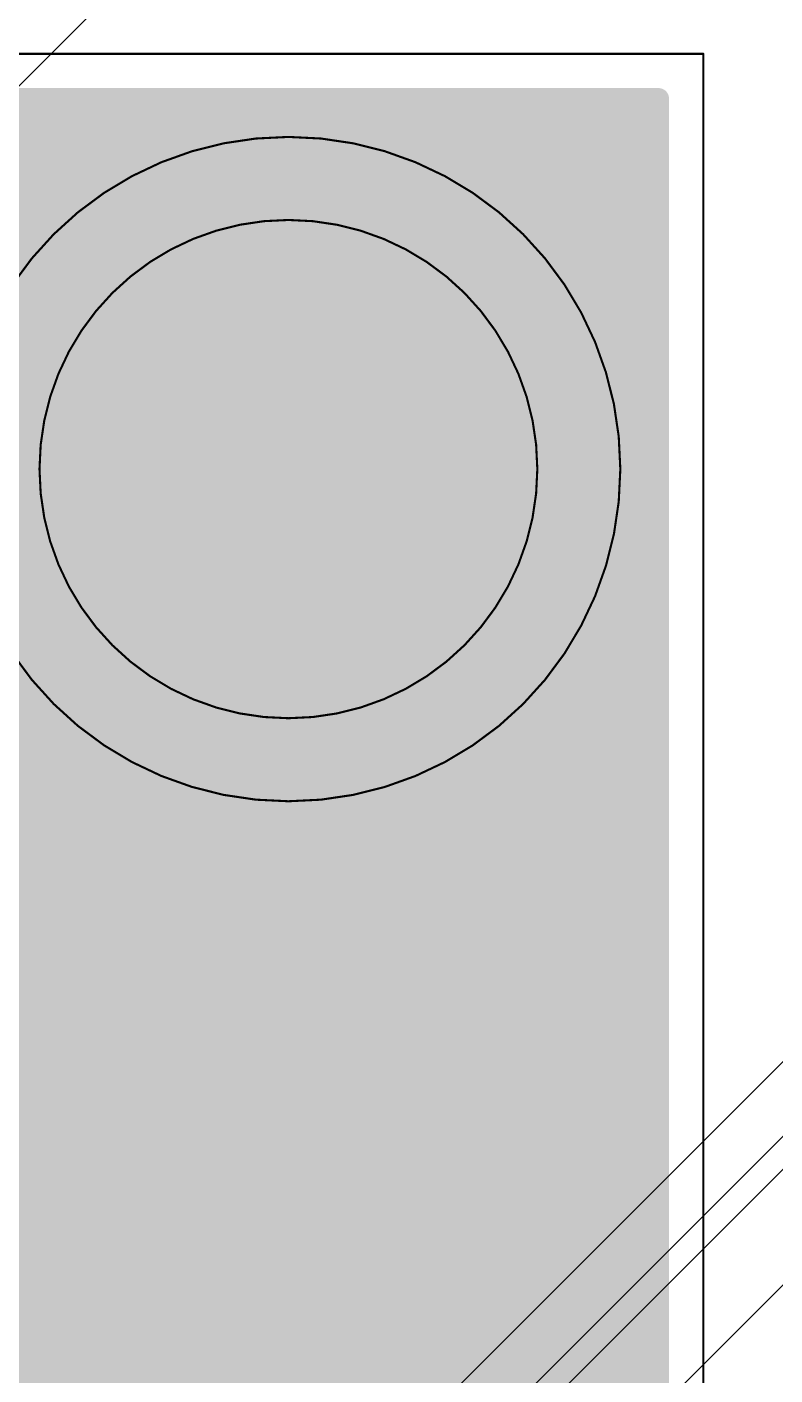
# Model space of a CAD drawing. Header units: inches. Extents: x 0 to 215, y 0 to 215.
# Drawn here: x 0.7463 to 0.9238, y 1.0651 to 1.3846 of the extents above; entities that cross this region are included whole.
import ezdxf

# ---------------------------------------------------------------- set-up
doc = ezdxf.new("R2010")
doc.units = ezdxf.units.IN
doc.header["$MEASUREMENT"] = 0
for name, color, linetype in [('BottomLayer', 5, 'Continuous'), ('BottomOverlay', 54, 'Continuous'), ('BottomSolder', 6, 'Continuous'), ('KeepOutLayer', 6, 'Continuous'), ('Mechanical1', 6, 'Continuous'), ('MultiLayer', 9, 'Continuous'), ('PadHoleLayer', 156, 'Continuous'), ('TopLayer', 1, 'Continuous'), ('TopOverlay', 2, 'Continuous'), ('TopSolder', 216, 'Continuous')]:
    doc.layers.add(name, color=color, linetype=linetype)

# ---------------------------------------------------------------- blocks, each defined once
blk = doc.blocks.new('CONN_SM06B_GHS_TB_JST_7')
at = {"layer": 'BottomOverlay'}
for points in [[(-0.28537, 0.07385, 0.02, 0.02, 1), (-0.31537, 0.07385, 0.02, 0.02, 1)], [(-0.32037, 0.07385, 0.01, 0.01, 1), (-0.31037, 0.07385, 0.01, 0.01, 1)], [(-0.29037, 0.07385, 0.01, 0.01, 1), (-0.28037, 0.07385, 0.01, 0.01, 1)]]:
    blk.add_lwpolyline(points, format="xyseb", close=True, dxfattribs=at)
at = {"layer": 'TopOverlay'}
for points in [[(-0.28537, 0.07385, 0.02, 0.02, 1), (-0.31537, 0.07385, 0.02, 0.02, 1)], [(-0.32037, 0.07385, 0.01, 0.01, 1), (-0.31037, 0.07385, 0.01, 0.01, 1)], [(-0.29037, 0.07385, 0.01, 0.01, 1), (-0.28037, 0.07385, 0.01, 0.01, 1)]]:
    blk.add_lwpolyline(points, format="xyseb", close=True, dxfattribs=at)
blk = doc.blocks.new('FBP4L_L1_0_W1_0_P0_65_BL_EP_9')
at = {"layer": 'TopSolder'}
for p in [(0.01713, 0.00539), (-0.0183, 0.00539), (-0.0183, -0.02218), (0.00729, -0.02218)]:
    blk.add_line(p, (-214.57936, -214.39436), dxfattribs=at)
blk = doc.blocks.new('____73')
at = {"layer": 'BottomSolder'}
for p, q in [((214.29936, 214.06232), (0, 0.39009)), ((0, 0.39009), (214.29936, 214.06232)), ((214.29936, 214.06232), (0, 0.39009)), ((0, 0.39009), (214.29936, 214.06232))]:
    blk.add_line(p, q, dxfattribs=at)

msp = doc.modelspace()

# ---------------------------------------------------------------- hatches: boundary and pattern name
at = {"layer": 'BottomLayer'}
h = msp.add_hatch(color=5, dxfattribs=at)
edge = h.paths.add_edge_path()
edge.add_arc((0.80834, 1.27982), 0.07874, 0, 360)
at = {"layer": 'BottomSolder'}
h = msp.add_hatch(color=6, dxfattribs=at)
edge = h.paths.add_edge_path()
edge.add_arc((0.80834, 1.27982), 0.08274, 0, 360)
at = {"layer": 'MultiLayer'}
h = msp.add_hatch(color=9, dxfattribs=at)
edge = h.paths.add_edge_path()
edge.add_arc((0.80834, 1.27982), 0.07874, 0, 360)
at = {"layer": 'PadHoleLayer'}
h = msp.add_hatch(color=156, dxfattribs=at)
edge = h.paths.add_edge_path()
edge.add_arc((0.80834, 1.27982), 0.05906, 0, 360)
at = {"layer": 'TopLayer'}
h = msp.add_hatch(color=1, dxfattribs=at)
edge = h.paths.add_edge_path()
edge.add_arc((0.80834, 1.27982), 0.07874, 0, 360)
at = {"layer": 'TopSolder'}
h = msp.add_hatch(color=216, dxfattribs=at)
edge = h.paths.add_edge_path()
edge.add_arc((0.80834, 1.27982), 0.08274, 0, 360)

# ---------------------------------------------------------------- linework, layer by layer
at = {"layer": 'BottomLayer'}
for points in [[(0.01162, 1.36763, 0.005, 0.005, 0), (0.89614, 1.36763, 0.005, 0.005, 0)], [(0.01162, 1.36534, 0.005, 0.005, 0), (0.89614, 1.36534, 0.005, 0.005, 0)], [(0.89614, 0.01087, 0.005, 0.005, 0), (0.89614, 1.36763, 0.005, 0.005, 0)], [(0.80834, 1.27982, 0.01, 0.01, 0), (0.80834, 1.3625, 0.01, 0.01, 0)], [(0.12444, 1.36132, 0.005, 0.005, 0), (0.78357, 1.36132, 0.005, 0.005, 0)], [(0.8331, 1.36132, 0.005, 0.005, 0), (0.89614, 1.36132, 0.005, 0.005, 0)], [(0.49023, 1.35731, 0.005, 0.005, 0), (0.77296, 1.35731, 0.005, 0.005, 0)], [(0.84372, 1.35731, 0.005, 0.005, 0), (0.89614, 1.35731, 0.005, 0.005, 0)], [(0.51492, 1.35329, 0.005, 0.005, 0), (0.76523, 1.35329, 0.005, 0.005, 0)], [(0.85144, 1.35329, 0.005, 0.005, 0), (0.89614, 1.35329, 0.005, 0.005, 0)], [(0.52337, 1.34928, 0.005, 0.005, 0), (0.75902, 1.34928, 0.005, 0.005, 0)], [(0.85765, 1.34928, 0.005, 0.005, 0), (0.89614, 1.34928, 0.005, 0.005, 0)], [(0.52709, 1.34526, 0.005, 0.005, 0), (0.75381, 1.34526, 0.005, 0.005, 0)], [(0.86287, 1.34526, 0.005, 0.005, 0), (0.89614, 1.34526, 0.005, 0.005, 0)], [(0.52915, 1.34124, 0.005, 0.005, 0), (0.74932, 1.34124, 0.005, 0.005, 0)], [(0.86735, 1.34124, 0.005, 0.005, 0), (0.89614, 1.34124, 0.005, 0.005, 0)], [(0.53011, 1.33723, 0.005, 0.005, 0), (0.74541, 1.33723, 0.005, 0.005, 0)], [(0.87127, 1.33723, 0.005, 0.005, 0), (0.89614, 1.33723, 0.005, 0.005, 0)], [(0.87471, 1.33321, 0.005, 0.005, 0), (0.89614, 1.33321, 0.005, 0.005, 0)], [(0.87775, 1.3292, 0.005, 0.005, 0), (0.89614, 1.3292, 0.005, 0.005, 0)], [(0.88043, 1.32518, 0.005, 0.005, 0), (0.89614, 1.32518, 0.005, 0.005, 0)], [(0.88281, 1.32117, 0.005, 0.005, 0), (0.89614, 1.32117, 0.005, 0.005, 0)], [(0.8849, 1.31715, 0.005, 0.005, 0), (0.89614, 1.31715, 0.005, 0.005, 0)], [(0.88673, 1.31313, 0.005, 0.005, 0), (0.89614, 1.31313, 0.005, 0.005, 0)], [(0.88832, 1.30912, 0.005, 0.005, 0), (0.89614, 1.30912, 0.005, 0.005, 0)], [(0.88968, 1.3051, 0.005, 0.005, 0), (0.89614, 1.3051, 0.005, 0.005, 0)], [(0.89082, 1.30109, 0.005, 0.005, 0), (0.89614, 1.30109, 0.005, 0.005, 0)], [(0.89175, 1.29707, 0.005, 0.005, 0), (0.89614, 1.29707, 0.005, 0.005, 0)], [(0.89248, 1.29306, 0.005, 0.005, 0), (0.89614, 1.29306, 0.005, 0.005, 0)], [(0.89301, 1.28904, 0.005, 0.005, 0), (0.89614, 1.28904, 0.005, 0.005, 0)], [(0.72566, 1.27982, 0.01, 0.01, 0), (0.80834, 1.27982, 0.01, 0.01, 0)], [(0.80834, 1.27982, 0.01, 0.01, 0), (0.89101, 1.27982, 0.01, 0.01, 0)], [(0.80834, 1.19715, 0.01, 0.01, 0), (0.80834, 1.27982, 0.01, 0.01, 0)], [(0.89282, 1.26896, 0.005, 0.005, 0), (0.89614, 1.26896, 0.005, 0.005, 0)], [(0.8922, 1.26495, 0.005, 0.005, 0), (0.89614, 1.26495, 0.005, 0.005, 0)], [(0.89139, 1.26093, 0.005, 0.005, 0), (0.89614, 1.26093, 0.005, 0.005, 0)], [(0.89037, 1.25691, 0.005, 0.005, 0), (0.89614, 1.25691, 0.005, 0.005, 0)], [(0.88915, 1.2529, 0.005, 0.005, 0), (0.89614, 1.2529, 0.005, 0.005, 0)], [(0.88769, 1.24888, 0.005, 0.005, 0), (0.89614, 1.24888, 0.005, 0.005, 0)], [(0.88601, 1.24487, 0.005, 0.005, 0), (0.89614, 1.24487, 0.005, 0.005, 0)], [(0.88407, 1.24085, 0.005, 0.005, 0), (0.89614, 1.24085, 0.005, 0.005, 0)], [(0.88187, 1.23684, 0.005, 0.005, 0), (0.89614, 1.23684, 0.005, 0.005, 0)], [(0.87937, 1.23282, 0.005, 0.005, 0), (0.89614, 1.23282, 0.005, 0.005, 0)], [(0.87654, 1.2288, 0.005, 0.005, 0), (0.89614, 1.2288, 0.005, 0.005, 0)], [(0.87335, 1.22479, 0.005, 0.005, 0), (0.89614, 1.22479, 0.005, 0.005, 0)], [(0.16106, 1.22077, 0.005, 0.005, 0), (0.74695, 1.22077, 0.005, 0.005, 0)], [(0.86972, 1.22077, 0.005, 0.005, 0), (0.89614, 1.22077, 0.005, 0.005, 0)], [(0.15693, 1.21676, 0.005, 0.005, 0), (0.75109, 1.21676, 0.005, 0.005, 0)], [(0.86559, 1.21676, 0.005, 0.005, 0), (0.89614, 1.21676, 0.005, 0.005, 0)], [(0.15216, 1.21274, 0.005, 0.005, 0), (0.75585, 1.21274, 0.005, 0.005, 0)], [(0.86082, 1.21274, 0.005, 0.005, 0), (0.89614, 1.21274, 0.005, 0.005, 0)], [(0.14658, 1.20873, 0.005, 0.005, 0), (0.76143, 1.20873, 0.005, 0.005, 0)], [(0.85524, 1.20873, 0.005, 0.005, 0), (0.89614, 1.20873, 0.005, 0.005, 0)], [(0.13984, 1.20471, 0.005, 0.005, 0), (0.76818, 1.20471, 0.005, 0.005, 0)], [(0.8485, 1.20471, 0.005, 0.005, 0), (0.89614, 1.20471, 0.005, 0.005, 0)], [(0.1312, 1.20069, 0.005, 0.005, 0), (0.77682, 1.20069, 0.005, 0.005, 0)], [(0.83986, 1.20069, 0.005, 0.005, 0), (0.89614, 1.20069, 0.005, 0.005, 0)], [(0.11816, 1.19668, 0.005, 0.005, 0), (0.78985, 1.19668, 0.005, 0.005, 0)], [(0.82683, 1.19668, 0.005, 0.005, 0), (0.89614, 1.19668, 0.005, 0.005, 0)], [(0.01162, 1.19266, 0.005, 0.005, 0), (0.89614, 1.19266, 0.005, 0.005, 0)], [(0.01162, 1.18865, 0.005, 0.005, 0), (0.89614, 1.18865, 0.005, 0.005, 0)], [(0.01162, 1.18463, 0.005, 0.005, 0), (0.89614, 1.18463, 0.005, 0.005, 0)], [(0.01162, 1.18062, 0.005, 0.005, 0), (0.89614, 1.18062, 0.005, 0.005, 0)], [(0.01162, 1.1766, 0.005, 0.005, 0), (0.89614, 1.1766, 0.005, 0.005, 0)], [(0.01162, 1.17258, 0.005, 0.005, 0), (0.89614, 1.17258, 0.005, 0.005, 0)], [(0.01162, 1.16857, 0.005, 0.005, 0), (0.89614, 1.16857, 0.005, 0.005, 0)], [(0.01162, 1.16455, 0.005, 0.005, 0), (0.89614, 1.16455, 0.005, 0.005, 0)], [(0.01162, 1.16054, 0.005, 0.005, 0), (0.89614, 1.16054, 0.005, 0.005, 0)], [(0.5647, 1.15652, 0.005, 0.005, 0), (0.89614, 1.15652, 0.005, 0.005, 0)], [(0.56775, 1.15251, 0.005, 0.005, 0), (0.89614, 1.15251, 0.005, 0.005, 0)], [(0.56909, 1.14849, 0.005, 0.005, 0), (0.89614, 1.14849, 0.005, 0.005, 0)], [(0.56923, 1.14447, 0.005, 0.005, 0), (0.89614, 1.14447, 0.005, 0.005, 0)], [(0.56819, 1.14046, 0.005, 0.005, 0), (0.89614, 1.14046, 0.005, 0.005, 0)], [(0.56565, 1.13644, 0.005, 0.005, 0), (0.89614, 1.13644, 0.005, 0.005, 0)], [(0.55954, 1.13243, 0.005, 0.005, 0), (0.89614, 1.13243, 0.005, 0.005, 0)], [(0.56695, 1.12841, 0.005, 0.005, 0), (0.89614, 1.12841, 0.005, 0.005, 0)], [(0.57818, 1.1244, 0.005, 0.005, 0), (0.89614, 1.1244, 0.005, 0.005, 0)], [(0.5894, 1.12038, 0.005, 0.005, 0), (0.89614, 1.12038, 0.005, 0.005, 0)], [(0.59935, 1.11636, 0.005, 0.005, 0), (0.89614, 1.11636, 0.005, 0.005, 0)], [(0.60784, 1.11235, 0.005, 0.005, 0), (0.89614, 1.11235, 0.005, 0.005, 0)], [(0.61633, 1.10833, 0.005, 0.005, 0), (0.89614, 1.10833, 0.005, 0.005, 0)], [(0.62482, 1.10432, 0.005, 0.005, 0), (0.89614, 1.10432, 0.005, 0.005, 0)], [(0.63248, 1.1003, 0.005, 0.005, 0), (0.89614, 1.1003, 0.005, 0.005, 0)], [(0.63918, 1.09629, 0.005, 0.005, 0), (0.89614, 1.09629, 0.005, 0.005, 0)], [(0.64588, 1.09227, 0.005, 0.005, 0), (0.89614, 1.09227, 0.005, 0.005, 0)], [(0.65258, 1.08825, 0.005, 0.005, 0), (0.89614, 1.08825, 0.005, 0.005, 0)], [(0.65928, 1.08424, 0.005, 0.005, 0), (0.89614, 1.08424, 0.005, 0.005, 0)], [(0.66512, 1.08022, 0.005, 0.005, 0), (0.89614, 1.08022, 0.005, 0.005, 0)], [(0.67054, 1.07621, 0.005, 0.005, 0), (0.89614, 1.07621, 0.005, 0.005, 0)], [(0.67595, 1.07219, 0.005, 0.005, 0), (0.89614, 1.07219, 0.005, 0.005, 0)], [(0.68137, 1.06818, 0.005, 0.005, 0), (0.89614, 1.06818, 0.005, 0.005, 0)], [(0.68678, 1.06416, 0.005, 0.005, 0), (0.89614, 1.06416, 0.005, 0.005, 0)]]:
    msp.add_lwpolyline(points, format="xyseb", dxfattribs=at)
for points in [[(0.89489, 1.36763, 0.0025, 0.0025, 1), (0.89739, 1.36763, 0.0025, 0.0025, 1)], [(0.89489, 1.36763, 0.0025, 0.0025, 1), (0.89739, 1.36763, 0.0025, 0.0025, 1)], [(0.89489, 1.36534, 0.0025, 0.0025, 1), (0.89739, 1.36534, 0.0025, 0.0025, 1)], [(0.89351, 1.27982, 0.005, 0.005, 1), (0.72316, 1.27982, 0.005, 0.005, 1)], [(0.80584, 1.3625, 0.005, 0.005, 1), (0.81084, 1.3625, 0.005, 0.005, 1)], [(0.78232, 1.36132, 0.0025, 0.0025, 1), (0.78482, 1.36132, 0.0025, 0.0025, 1)], [(0.83185, 1.36132, 0.0025, 0.0025, 1), (0.83435, 1.36132, 0.0025, 0.0025, 1)], [(0.89489, 1.36132, 0.0025, 0.0025, 1), (0.89739, 1.36132, 0.0025, 0.0025, 1)], [(0.77171, 1.35731, 0.0025, 0.0025, 1), (0.77421, 1.35731, 0.0025, 0.0025, 1)], [(0.84247, 1.35731, 0.0025, 0.0025, 1), (0.84497, 1.35731, 0.0025, 0.0025, 1)], [(0.89489, 1.35731, 0.0025, 0.0025, 1), (0.89739, 1.35731, 0.0025, 0.0025, 1)], [(0.76398, 1.35329, 0.0025, 0.0025, 1), (0.76648, 1.35329, 0.0025, 0.0025, 1)], [(0.85019, 1.35329, 0.0025, 0.0025, 1), (0.85269, 1.35329, 0.0025, 0.0025, 1)], [(0.89489, 1.35329, 0.0025, 0.0025, 1), (0.89739, 1.35329, 0.0025, 0.0025, 1)], [(0.75777, 1.34928, 0.0025, 0.0025, 1), (0.76027, 1.34928, 0.0025, 0.0025, 1)], [(0.8564, 1.34928, 0.0025, 0.0025, 1), (0.8589, 1.34928, 0.0025, 0.0025, 1)], [(0.89489, 1.34928, 0.0025, 0.0025, 1), (0.89739, 1.34928, 0.0025, 0.0025, 1)], [(0.75256, 1.34526, 0.0025, 0.0025, 1), (0.75506, 1.34526, 0.0025, 0.0025, 1)], [(0.86162, 1.34526, 0.0025, 0.0025, 1), (0.86412, 1.34526, 0.0025, 0.0025, 1)], [(0.89489, 1.34526, 0.0025, 0.0025, 1), (0.89739, 1.34526, 0.0025, 0.0025, 1)], [(0.74807, 1.34124, 0.0025, 0.0025, 1), (0.75057, 1.34124, 0.0025, 0.0025, 1)], [(0.8661, 1.34124, 0.0025, 0.0025, 1), (0.8686, 1.34124, 0.0025, 0.0025, 1)], [(0.89489, 1.34124, 0.0025, 0.0025, 1), (0.89739, 1.34124, 0.0025, 0.0025, 1)], [(0.74416, 1.33723, 0.0025, 0.0025, 1), (0.74666, 1.33723, 0.0025, 0.0025, 1)], [(0.87002, 1.33723, 0.0025, 0.0025, 1), (0.87252, 1.33723, 0.0025, 0.0025, 1)], [(0.89489, 1.33723, 0.0025, 0.0025, 1), (0.89739, 1.33723, 0.0025, 0.0025, 1)], [(0.87346, 1.33321, 0.0025, 0.0025, 1), (0.87596, 1.33321, 0.0025, 0.0025, 1)], [(0.89489, 1.33321, 0.0025, 0.0025, 1), (0.89739, 1.33321, 0.0025, 0.0025, 1)], [(0.8765, 1.3292, 0.0025, 0.0025, 1), (0.879, 1.3292, 0.0025, 0.0025, 1)], [(0.89489, 1.3292, 0.0025, 0.0025, 1), (0.89739, 1.3292, 0.0025, 0.0025, 1)], [(0.87918, 1.32518, 0.0025, 0.0025, 1), (0.88168, 1.32518, 0.0025, 0.0025, 1)], [(0.89489, 1.32518, 0.0025, 0.0025, 1), (0.89739, 1.32518, 0.0025, 0.0025, 1)], [(0.88156, 1.32117, 0.0025, 0.0025, 1), (0.88406, 1.32117, 0.0025, 0.0025, 1)], [(0.89489, 1.32117, 0.0025, 0.0025, 1), (0.89739, 1.32117, 0.0025, 0.0025, 1)], [(0.88365, 1.31715, 0.0025, 0.0025, 1), (0.88615, 1.31715, 0.0025, 0.0025, 1)], [(0.89489, 1.31715, 0.0025, 0.0025, 1), (0.89739, 1.31715, 0.0025, 0.0025, 1)], [(0.88548, 1.31313, 0.0025, 0.0025, 1), (0.88798, 1.31313, 0.0025, 0.0025, 1)], [(0.89489, 1.31313, 0.0025, 0.0025, 1), (0.89739, 1.31313, 0.0025, 0.0025, 1)], [(0.88707, 1.30912, 0.0025, 0.0025, 1), (0.88957, 1.30912, 0.0025, 0.0025, 1)], [(0.89489, 1.30912, 0.0025, 0.0025, 1), (0.89739, 1.30912, 0.0025, 0.0025, 1)], [(0.88843, 1.3051, 0.0025, 0.0025, 1), (0.89093, 1.3051, 0.0025, 0.0025, 1)], [(0.89489, 1.3051, 0.0025, 0.0025, 1), (0.89739, 1.3051, 0.0025, 0.0025, 1)], [(0.88957, 1.30109, 0.0025, 0.0025, 1), (0.89207, 1.30109, 0.0025, 0.0025, 1)], [(0.89489, 1.30109, 0.0025, 0.0025, 1), (0.89739, 1.30109, 0.0025, 0.0025, 1)], [(0.8905, 1.29707, 0.0025, 0.0025, 1), (0.893, 1.29707, 0.0025, 0.0025, 1)], [(0.89489, 1.29707, 0.0025, 0.0025, 1), (0.89739, 1.29707, 0.0025, 0.0025, 1)], [(0.89123, 1.29306, 0.0025, 0.0025, 1), (0.89373, 1.29306, 0.0025, 0.0025, 1)], [(0.89489, 1.29306, 0.0025, 0.0025, 1), (0.89739, 1.29306, 0.0025, 0.0025, 1)], [(0.89176, 1.28904, 0.0025, 0.0025, 1), (0.89426, 1.28904, 0.0025, 0.0025, 1)], [(0.89489, 1.28904, 0.0025, 0.0025, 1), (0.89739, 1.28904, 0.0025, 0.0025, 1)], [(0.80584, 1.27982, 0.005, 0.005, 1), (0.81084, 1.27982, 0.005, 0.005, 1)], [(0.80584, 1.27982, 0.005, 0.005, 1), (0.81084, 1.27982, 0.005, 0.005, 1)], [(0.80584, 1.27982, 0.005, 0.005, 1), (0.81084, 1.27982, 0.005, 0.005, 1)], [(0.80584, 1.27982, 0.005, 0.005, 1), (0.81084, 1.27982, 0.005, 0.005, 1)], [(0.88851, 1.27982, 0.005, 0.005, 1), (0.89351, 1.27982, 0.005, 0.005, 1)], [(0.89226, 1.27982, 0.0025, 0.0025, 1), (0.89476, 1.27982, 0.0025, 0.0025, 1)], [(0.89157, 1.26896, 0.0025, 0.0025, 1), (0.89407, 1.26896, 0.0025, 0.0025, 1)], [(0.89489, 1.26896, 0.0025, 0.0025, 1), (0.89739, 1.26896, 0.0025, 0.0025, 1)], [(0.89095, 1.26495, 0.0025, 0.0025, 1), (0.89345, 1.26495, 0.0025, 0.0025, 1)], [(0.89489, 1.26495, 0.0025, 0.0025, 1), (0.89739, 1.26495, 0.0025, 0.0025, 1)], [(0.89014, 1.26093, 0.0025, 0.0025, 1), (0.89264, 1.26093, 0.0025, 0.0025, 1)], [(0.89489, 1.26093, 0.0025, 0.0025, 1), (0.89739, 1.26093, 0.0025, 0.0025, 1)], [(0.88912, 1.25691, 0.0025, 0.0025, 1), (0.89162, 1.25691, 0.0025, 0.0025, 1)], [(0.89489, 1.25691, 0.0025, 0.0025, 1), (0.89739, 1.25691, 0.0025, 0.0025, 1)], [(0.8879, 1.2529, 0.0025, 0.0025, 1), (0.8904, 1.2529, 0.0025, 0.0025, 1)], [(0.89489, 1.2529, 0.0025, 0.0025, 1), (0.89739, 1.2529, 0.0025, 0.0025, 1)], [(0.88644, 1.24888, 0.0025, 0.0025, 1), (0.88894, 1.24888, 0.0025, 0.0025, 1)], [(0.89489, 1.24888, 0.0025, 0.0025, 1), (0.89739, 1.24888, 0.0025, 0.0025, 1)], [(0.88476, 1.24487, 0.0025, 0.0025, 1), (0.88726, 1.24487, 0.0025, 0.0025, 1)], [(0.89489, 1.24487, 0.0025, 0.0025, 1), (0.89739, 1.24487, 0.0025, 0.0025, 1)], [(0.88282, 1.24085, 0.0025, 0.0025, 1), (0.88532, 1.24085, 0.0025, 0.0025, 1)], [(0.89489, 1.24085, 0.0025, 0.0025, 1), (0.89739, 1.24085, 0.0025, 0.0025, 1)], [(0.88062, 1.23684, 0.0025, 0.0025, 1), (0.88312, 1.23684, 0.0025, 0.0025, 1)], [(0.89489, 1.23684, 0.0025, 0.0025, 1), (0.89739, 1.23684, 0.0025, 0.0025, 1)], [(0.87812, 1.23282, 0.0025, 0.0025, 1), (0.88062, 1.23282, 0.0025, 0.0025, 1)], [(0.89489, 1.23282, 0.0025, 0.0025, 1), (0.89739, 1.23282, 0.0025, 0.0025, 1)], [(0.87529, 1.2288, 0.0025, 0.0025, 1), (0.87779, 1.2288, 0.0025, 0.0025, 1)], [(0.89489, 1.2288, 0.0025, 0.0025, 1), (0.89739, 1.2288, 0.0025, 0.0025, 1)], [(0.8721, 1.22479, 0.0025, 0.0025, 1), (0.8746, 1.22479, 0.0025, 0.0025, 1)], [(0.89489, 1.22479, 0.0025, 0.0025, 1), (0.89739, 1.22479, 0.0025, 0.0025, 1)], [(0.7457, 1.22077, 0.0025, 0.0025, 1), (0.7482, 1.22077, 0.0025, 0.0025, 1)], [(0.86847, 1.22077, 0.0025, 0.0025, 1), (0.87097, 1.22077, 0.0025, 0.0025, 1)], [(0.89489, 1.22077, 0.0025, 0.0025, 1), (0.89739, 1.22077, 0.0025, 0.0025, 1)], [(0.74984, 1.21676, 0.0025, 0.0025, 1), (0.75234, 1.21676, 0.0025, 0.0025, 1)], [(0.86434, 1.21676, 0.0025, 0.0025, 1), (0.86684, 1.21676, 0.0025, 0.0025, 1)], [(0.89489, 1.21676, 0.0025, 0.0025, 1), (0.89739, 1.21676, 0.0025, 0.0025, 1)], [(0.7546, 1.21274, 0.0025, 0.0025, 1), (0.7571, 1.21274, 0.0025, 0.0025, 1)], [(0.85957, 1.21274, 0.0025, 0.0025, 1), (0.86207, 1.21274, 0.0025, 0.0025, 1)], [(0.89489, 1.21274, 0.0025, 0.0025, 1), (0.89739, 1.21274, 0.0025, 0.0025, 1)], [(0.76018, 1.20873, 0.0025, 0.0025, 1), (0.76268, 1.20873, 0.0025, 0.0025, 1)], [(0.85399, 1.20873, 0.0025, 0.0025, 1), (0.85649, 1.20873, 0.0025, 0.0025, 1)], [(0.89489, 1.20873, 0.0025, 0.0025, 1), (0.89739, 1.20873, 0.0025, 0.0025, 1)], [(0.76693, 1.20471, 0.0025, 0.0025, 1), (0.76943, 1.20471, 0.0025, 0.0025, 1)], [(0.84725, 1.20471, 0.0025, 0.0025, 1), (0.84975, 1.20471, 0.0025, 0.0025, 1)], [(0.89489, 1.20471, 0.0025, 0.0025, 1), (0.89739, 1.20471, 0.0025, 0.0025, 1)], [(0.77557, 1.20069, 0.0025, 0.0025, 1), (0.77807, 1.20069, 0.0025, 0.0025, 1)], [(0.80584, 1.19715, 0.005, 0.005, 1), (0.81084, 1.19715, 0.005, 0.005, 1)], [(0.83861, 1.20069, 0.0025, 0.0025, 1), (0.84111, 1.20069, 0.0025, 0.0025, 1)], [(0.89489, 1.20069, 0.0025, 0.0025, 1), (0.89739, 1.20069, 0.0025, 0.0025, 1)], [(0.7886, 1.19668, 0.0025, 0.0025, 1), (0.7911, 1.19668, 0.0025, 0.0025, 1)], [(0.82558, 1.19668, 0.0025, 0.0025, 1), (0.82808, 1.19668, 0.0025, 0.0025, 1)], [(0.89489, 1.19668, 0.0025, 0.0025, 1), (0.89739, 1.19668, 0.0025, 0.0025, 1)], [(0.89489, 1.19266, 0.0025, 0.0025, 1), (0.89739, 1.19266, 0.0025, 0.0025, 1)], [(0.89489, 1.18865, 0.0025, 0.0025, 1), (0.89739, 1.18865, 0.0025, 0.0025, 1)], [(0.89489, 1.18463, 0.0025, 0.0025, 1), (0.89739, 1.18463, 0.0025, 0.0025, 1)], [(0.89489, 1.18062, 0.0025, 0.0025, 1), (0.89739, 1.18062, 0.0025, 0.0025, 1)], [(0.89489, 1.1766, 0.0025, 0.0025, 1), (0.89739, 1.1766, 0.0025, 0.0025, 1)], [(0.89489, 1.17258, 0.0025, 0.0025, 1), (0.89739, 1.17258, 0.0025, 0.0025, 1)], [(0.89489, 1.16857, 0.0025, 0.0025, 1), (0.89739, 1.16857, 0.0025, 0.0025, 1)], [(0.89489, 1.16455, 0.0025, 0.0025, 1), (0.89739, 1.16455, 0.0025, 0.0025, 1)], [(0.89489, 1.16054, 0.0025, 0.0025, 1), (0.89739, 1.16054, 0.0025, 0.0025, 1)], [(0.89489, 1.15652, 0.0025, 0.0025, 1), (0.89739, 1.15652, 0.0025, 0.0025, 1)], [(0.89489, 1.15251, 0.0025, 0.0025, 1), (0.89739, 1.15251, 0.0025, 0.0025, 1)], [(0.89489, 1.14849, 0.0025, 0.0025, 1), (0.89739, 1.14849, 0.0025, 0.0025, 1)], [(0.89489, 1.14447, 0.0025, 0.0025, 1), (0.89739, 1.14447, 0.0025, 0.0025, 1)], [(0.89489, 1.14046, 0.0025, 0.0025, 1), (0.89739, 1.14046, 0.0025, 0.0025, 1)], [(0.89489, 1.13644, 0.0025, 0.0025, 1), (0.89739, 1.13644, 0.0025, 0.0025, 1)], [(0.89489, 1.13243, 0.0025, 0.0025, 1), (0.89739, 1.13243, 0.0025, 0.0025, 1)], [(0.89489, 1.12841, 0.0025, 0.0025, 1), (0.89739, 1.12841, 0.0025, 0.0025, 1)], [(0.89489, 1.1244, 0.0025, 0.0025, 1), (0.89739, 1.1244, 0.0025, 0.0025, 1)], [(0.89489, 1.12038, 0.0025, 0.0025, 1), (0.89739, 1.12038, 0.0025, 0.0025, 1)], [(0.89489, 1.11636, 0.0025, 0.0025, 1), (0.89739, 1.11636, 0.0025, 0.0025, 1)], [(0.89489, 1.11235, 0.0025, 0.0025, 1), (0.89739, 1.11235, 0.0025, 0.0025, 1)], [(0.89489, 1.10833, 0.0025, 0.0025, 1), (0.89739, 1.10833, 0.0025, 0.0025, 1)], [(0.89489, 1.10432, 0.0025, 0.0025, 1), (0.89739, 1.10432, 0.0025, 0.0025, 1)], [(0.89489, 1.1003, 0.0025, 0.0025, 1), (0.89739, 1.1003, 0.0025, 0.0025, 1)], [(0.89489, 1.09629, 0.0025, 0.0025, 1), (0.89739, 1.09629, 0.0025, 0.0025, 1)], [(0.89489, 1.09227, 0.0025, 0.0025, 1), (0.89739, 1.09227, 0.0025, 0.0025, 1)], [(0.89489, 1.08825, 0.0025, 0.0025, 1), (0.89739, 1.08825, 0.0025, 0.0025, 1)], [(0.89489, 1.08424, 0.0025, 0.0025, 1), (0.89739, 1.08424, 0.0025, 0.0025, 1)], [(0.89489, 1.08022, 0.0025, 0.0025, 1), (0.89739, 1.08022, 0.0025, 0.0025, 1)], [(0.89489, 1.07621, 0.0025, 0.0025, 1), (0.89739, 1.07621, 0.0025, 0.0025, 1)], [(0.89489, 1.07219, 0.0025, 0.0025, 1), (0.89739, 1.07219, 0.0025, 0.0025, 1)], [(0.89489, 1.06818, 0.0025, 0.0025, 1), (0.89739, 1.06818, 0.0025, 0.0025, 1)], [(0.89489, 1.06416, 0.0025, 0.0025, 1), (0.89739, 1.06416, 0.0025, 0.0025, 1)]]:
    msp.add_lwpolyline(points, format="xyseb", close=True, dxfattribs=at)
at = {"layer": 'KeepOutLayer'}
for points in [[(0.001, 1.37825, 0.0005, 0.0005, 0), (0.90676, 1.37825, 0.0005, 0.0005, 0)], [(0.90676, 0.0003, 0.0005, 0.0005, 0), (0.90676, 1.37825, 0.0005, 0.0005, 0)]]:
    msp.add_lwpolyline(points, format="xyseb", dxfattribs=at)
msp.add_lwpolyline([(0.90664, 1.37825, 0.00025, 0.00025, 1), (0.90689, 1.37825, 0.00025, 0.00025, 1)], format="xyseb", close=True, dxfattribs=at)
msp.add_lwpolyline([(0.90664, 1.37825, 0.00025, 0.00025, 1), (0.90689, 1.37825, 0.00025, 0.00025, 1)], format="xyseb", close=True, dxfattribs=at)
at = {"layer": 'Mechanical1'}
for points in [[(0.88708, 1.27982, 0.0005, 0.0005, 1), (0.7296, 1.27982, 0.0005, 0.0005, 1)], [(0.86739, 1.27982, 0.0005, 0.0005, 1), (0.74928, 1.27982, 0.0005, 0.0005, 1)], [(0.74916, 1.27982, 0.00025, 0.00025, 1), (0.74941, 1.27982, 0.00025, 0.00025, 1)], [(0.86727, 1.27982, 0.00025, 0.00025, 1), (0.86752, 1.27982, 0.00025, 0.00025, 1)], [(0.88695, 1.27982, 0.00025, 0.00025, 1), (0.8872, 1.27982, 0.00025, 0.00025, 1)]]:
    msp.add_lwpolyline(points, format="xyseb", close=True, dxfattribs=at)
at = {"layer": 'TopLayer'}
for points in [[(0.67599, 1.36763, 0.005, 0.005, 0), (0.89614, 1.36763, 0.005, 0.005, 0)], [(0.67599, 1.36534, 0.005, 0.005, 0), (0.89614, 1.36534, 0.005, 0.005, 0)], [(0.89614, 0.01087, 0.005, 0.005, 0), (0.89614, 1.36763, 0.005, 0.005, 0)], [(0.80834, 1.27982, 0.01, 0.01, 0), (0.80834, 1.3625, 0.01, 0.01, 0)], [(0.67599, 1.36132, 0.005, 0.005, 0), (0.78357, 1.36132, 0.005, 0.005, 0)], [(0.8331, 1.36132, 0.005, 0.005, 0), (0.89614, 1.36132, 0.005, 0.005, 0)], [(0.67599, 1.35731, 0.005, 0.005, 0), (0.77296, 1.35731, 0.005, 0.005, 0)], [(0.84372, 1.35731, 0.005, 0.005, 0), (0.89614, 1.35731, 0.005, 0.005, 0)], [(0.67599, 1.35329, 0.005, 0.005, 0), (0.76523, 1.35329, 0.005, 0.005, 0)], [(0.85144, 1.35329, 0.005, 0.005, 0), (0.89614, 1.35329, 0.005, 0.005, 0)], [(0.67599, 1.34928, 0.005, 0.005, 0), (0.75902, 1.34928, 0.005, 0.005, 0)], [(0.85765, 1.34928, 0.005, 0.005, 0), (0.89614, 1.34928, 0.005, 0.005, 0)], [(0.67599, 1.34526, 0.005, 0.005, 0), (0.75381, 1.34526, 0.005, 0.005, 0)], [(0.86287, 1.34526, 0.005, 0.005, 0), (0.89614, 1.34526, 0.005, 0.005, 0)], [(0.67599, 1.34124, 0.005, 0.005, 0), (0.74932, 1.34124, 0.005, 0.005, 0)], [(0.86735, 1.34124, 0.005, 0.005, 0), (0.89614, 1.34124, 0.005, 0.005, 0)], [(0.67599, 1.33723, 0.005, 0.005, 0), (0.74541, 1.33723, 0.005, 0.005, 0)], [(0.87127, 1.33723, 0.005, 0.005, 0), (0.89614, 1.33723, 0.005, 0.005, 0)], [(0.87471, 1.33321, 0.005, 0.005, 0), (0.89614, 1.33321, 0.005, 0.005, 0)], [(0.87775, 1.3292, 0.005, 0.005, 0), (0.89614, 1.3292, 0.005, 0.005, 0)], [(0.88043, 1.32518, 0.005, 0.005, 0), (0.89614, 1.32518, 0.005, 0.005, 0)], [(0.88281, 1.32117, 0.005, 0.005, 0), (0.89614, 1.32117, 0.005, 0.005, 0)], [(0.8849, 1.31715, 0.005, 0.005, 0), (0.89614, 1.31715, 0.005, 0.005, 0)], [(0.88673, 1.31313, 0.005, 0.005, 0), (0.89614, 1.31313, 0.005, 0.005, 0)], [(0.88832, 1.30912, 0.005, 0.005, 0), (0.89614, 1.30912, 0.005, 0.005, 0)], [(0.88968, 1.3051, 0.005, 0.005, 0), (0.89614, 1.3051, 0.005, 0.005, 0)], [(0.89082, 1.30109, 0.005, 0.005, 0), (0.89614, 1.30109, 0.005, 0.005, 0)], [(0.89175, 1.29707, 0.005, 0.005, 0), (0.89614, 1.29707, 0.005, 0.005, 0)], [(0.89248, 1.29306, 0.005, 0.005, 0), (0.89614, 1.29306, 0.005, 0.005, 0)], [(0.89301, 1.28904, 0.005, 0.005, 0), (0.89614, 1.28904, 0.005, 0.005, 0)], [(0.72566, 1.27982, 0.01, 0.01, 0), (0.80834, 1.27982, 0.01, 0.01, 0)], [(0.80834, 1.27982, 0.01, 0.01, 0), (0.89101, 1.27982, 0.01, 0.01, 0)], [(0.80834, 1.19715, 0.01, 0.01, 0), (0.80834, 1.27982, 0.01, 0.01, 0)], [(0.89282, 1.26896, 0.005, 0.005, 0), (0.89614, 1.26896, 0.005, 0.005, 0)], [(0.8922, 1.26495, 0.005, 0.005, 0), (0.89614, 1.26495, 0.005, 0.005, 0)], [(0.89139, 1.26093, 0.005, 0.005, 0), (0.89614, 1.26093, 0.005, 0.005, 0)], [(0.89037, 1.25691, 0.005, 0.005, 0), (0.89614, 1.25691, 0.005, 0.005, 0)], [(0.88915, 1.2529, 0.005, 0.005, 0), (0.89614, 1.2529, 0.005, 0.005, 0)], [(0.88769, 1.24888, 0.005, 0.005, 0), (0.89614, 1.24888, 0.005, 0.005, 0)], [(0.88601, 1.24487, 0.005, 0.005, 0), (0.89614, 1.24487, 0.005, 0.005, 0)], [(0.88407, 1.24085, 0.005, 0.005, 0), (0.89614, 1.24085, 0.005, 0.005, 0)], [(0.88187, 1.23684, 0.005, 0.005, 0), (0.89614, 1.23684, 0.005, 0.005, 0)], [(0.87937, 1.23282, 0.005, 0.005, 0), (0.89614, 1.23282, 0.005, 0.005, 0)], [(0.87654, 1.2288, 0.005, 0.005, 0), (0.89614, 1.2288, 0.005, 0.005, 0)], [(0.87335, 1.22479, 0.005, 0.005, 0), (0.89614, 1.22479, 0.005, 0.005, 0)], [(0.59565, 1.22077, 0.005, 0.005, 0), (0.74695, 1.22077, 0.005, 0.005, 0)], [(0.86972, 1.22077, 0.005, 0.005, 0), (0.89614, 1.22077, 0.005, 0.005, 0)], [(0.59565, 1.21676, 0.005, 0.005, 0), (0.75109, 1.21676, 0.005, 0.005, 0)], [(0.86559, 1.21676, 0.005, 0.005, 0), (0.89614, 1.21676, 0.005, 0.005, 0)], [(0.59565, 1.21274, 0.005, 0.005, 0), (0.75585, 1.21274, 0.005, 0.005, 0)], [(0.86082, 1.21274, 0.005, 0.005, 0), (0.89614, 1.21274, 0.005, 0.005, 0)], [(0.59565, 1.20873, 0.005, 0.005, 0), (0.76143, 1.20873, 0.005, 0.005, 0)], [(0.85524, 1.20873, 0.005, 0.005, 0), (0.89614, 1.20873, 0.005, 0.005, 0)], [(0.59565, 1.20471, 0.005, 0.005, 0), (0.76818, 1.20471, 0.005, 0.005, 0)], [(0.8485, 1.20471, 0.005, 0.005, 0), (0.89614, 1.20471, 0.005, 0.005, 0)], [(0.59565, 1.20069, 0.005, 0.005, 0), (0.77682, 1.20069, 0.005, 0.005, 0)], [(0.83986, 1.20069, 0.005, 0.005, 0), (0.89614, 1.20069, 0.005, 0.005, 0)], [(0.59565, 1.19668, 0.005, 0.005, 0), (0.78985, 1.19668, 0.005, 0.005, 0)], [(0.82683, 1.19668, 0.005, 0.005, 0), (0.89614, 1.19668, 0.005, 0.005, 0)], [(0.59565, 1.19266, 0.005, 0.005, 0), (0.89614, 1.19266, 0.005, 0.005, 0)], [(0.59565, 1.18865, 0.005, 0.005, 0), (0.89614, 1.18865, 0.005, 0.005, 0)], [(0.59565, 1.18463, 0.005, 0.005, 0), (0.89614, 1.18463, 0.005, 0.005, 0)], [(0.59565, 1.18062, 0.005, 0.005, 0), (0.89614, 1.18062, 0.005, 0.005, 0)], [(0.59565, 1.1766, 0.005, 0.005, 0), (0.89614, 1.1766, 0.005, 0.005, 0)], [(0.59565, 1.17258, 0.005, 0.005, 0), (0.89614, 1.17258, 0.005, 0.005, 0)], [(0.71326, 1.16857, 0.005, 0.005, 0), (0.89614, 1.16857, 0.005, 0.005, 0)], [(0.71932, 1.16455, 0.005, 0.005, 0), (0.89614, 1.16455, 0.005, 0.005, 0)], [(0.723, 1.16054, 0.005, 0.005, 0), (0.89614, 1.16054, 0.005, 0.005, 0)], [(0.72544, 1.15652, 0.005, 0.005, 0), (0.89614, 1.15652, 0.005, 0.005, 0)], [(0.72702, 1.15251, 0.005, 0.005, 0), (0.89614, 1.15251, 0.005, 0.005, 0)], [(0.72789, 1.14849, 0.005, 0.005, 0), (0.89614, 1.14849, 0.005, 0.005, 0)], [(0.72812, 1.14447, 0.005, 0.005, 0), (0.89614, 1.14447, 0.005, 0.005, 0)], [(0.72772, 1.14046, 0.005, 0.005, 0), (0.89614, 1.14046, 0.005, 0.005, 0)], [(0.72668, 1.13644, 0.005, 0.005, 0), (0.89614, 1.13644, 0.005, 0.005, 0)], [(0.7249, 1.13243, 0.005, 0.005, 0), (0.89614, 1.13243, 0.005, 0.005, 0)], [(0.72218, 1.12841, 0.005, 0.005, 0), (0.89614, 1.12841, 0.005, 0.005, 0)], [(0.71806, 1.1244, 0.005, 0.005, 0), (0.89614, 1.1244, 0.005, 0.005, 0)], [(0.71073, 1.12038, 0.005, 0.005, 0), (0.89614, 1.12038, 0.005, 0.005, 0)], [(0.66231, 1.11636, 0.005, 0.005, 0), (0.89614, 1.11636, 0.005, 0.005, 0)], [(0.66262, 1.11235, 0.005, 0.005, 0), (0.89614, 1.11235, 0.005, 0.005, 0)], [(0.66397, 1.10833, 0.005, 0.005, 0), (0.89614, 1.10833, 0.005, 0.005, 0)], [(0.66426, 1.10432, 0.005, 0.005, 0), (0.89614, 1.10432, 0.005, 0.005, 0)], [(0.66353, 1.1003, 0.005, 0.005, 0), (0.89614, 1.1003, 0.005, 0.005, 0)], [(0.66231, 1.09629, 0.005, 0.005, 0), (0.89614, 1.09629, 0.005, 0.005, 0)], [(0.65792, 1.09227, 0.005, 0.005, 0), (0.89614, 1.09227, 0.005, 0.005, 0)], [(0.65213, 1.08825, 0.005, 0.005, 0), (0.89614, 1.08825, 0.005, 0.005, 0)], [(0.64812, 1.08424, 0.005, 0.005, 0), (0.89614, 1.08424, 0.005, 0.005, 0)], [(0.6441, 1.08022, 0.005, 0.005, 0), (0.89614, 1.08022, 0.005, 0.005, 0)], [(0.64008, 1.07621, 0.005, 0.005, 0), (0.89614, 1.07621, 0.005, 0.005, 0)], [(0.63607, 1.07219, 0.005, 0.005, 0), (0.89614, 1.07219, 0.005, 0.005, 0)], [(0.63353, 1.06818, 0.005, 0.005, 0), (0.89614, 1.06818, 0.005, 0.005, 0)], [(0.63432, 1.06416, 0.005, 0.005, 0), (0.89614, 1.06416, 0.005, 0.005, 0)]]:
    msp.add_lwpolyline(points, format="xyseb", dxfattribs=at)
for points in [[(0.89489, 1.36763, 0.0025, 0.0025, 1), (0.89739, 1.36763, 0.0025, 0.0025, 1)], [(0.89489, 1.36763, 0.0025, 0.0025, 1), (0.89739, 1.36763, 0.0025, 0.0025, 1)], [(0.89489, 1.36534, 0.0025, 0.0025, 1), (0.89739, 1.36534, 0.0025, 0.0025, 1)], [(0.89351, 1.27982, 0.005, 0.005, 1), (0.72316, 1.27982, 0.005, 0.005, 1)], [(0.80584, 1.3625, 0.005, 0.005, 1), (0.81084, 1.3625, 0.005, 0.005, 1)], [(0.78232, 1.36132, 0.0025, 0.0025, 1), (0.78482, 1.36132, 0.0025, 0.0025, 1)], [(0.83185, 1.36132, 0.0025, 0.0025, 1), (0.83435, 1.36132, 0.0025, 0.0025, 1)], [(0.89489, 1.36132, 0.0025, 0.0025, 1), (0.89739, 1.36132, 0.0025, 0.0025, 1)], [(0.77171, 1.35731, 0.0025, 0.0025, 1), (0.77421, 1.35731, 0.0025, 0.0025, 1)], [(0.84247, 1.35731, 0.0025, 0.0025, 1), (0.84497, 1.35731, 0.0025, 0.0025, 1)], [(0.89489, 1.35731, 0.0025, 0.0025, 1), (0.89739, 1.35731, 0.0025, 0.0025, 1)], [(0.76398, 1.35329, 0.0025, 0.0025, 1), (0.76648, 1.35329, 0.0025, 0.0025, 1)], [(0.85019, 1.35329, 0.0025, 0.0025, 1), (0.85269, 1.35329, 0.0025, 0.0025, 1)], [(0.89489, 1.35329, 0.0025, 0.0025, 1), (0.89739, 1.35329, 0.0025, 0.0025, 1)], [(0.75777, 1.34928, 0.0025, 0.0025, 1), (0.76027, 1.34928, 0.0025, 0.0025, 1)], [(0.8564, 1.34928, 0.0025, 0.0025, 1), (0.8589, 1.34928, 0.0025, 0.0025, 1)], [(0.89489, 1.34928, 0.0025, 0.0025, 1), (0.89739, 1.34928, 0.0025, 0.0025, 1)], [(0.75256, 1.34526, 0.0025, 0.0025, 1), (0.75506, 1.34526, 0.0025, 0.0025, 1)], [(0.86162, 1.34526, 0.0025, 0.0025, 1), (0.86412, 1.34526, 0.0025, 0.0025, 1)], [(0.89489, 1.34526, 0.0025, 0.0025, 1), (0.89739, 1.34526, 0.0025, 0.0025, 1)], [(0.74807, 1.34124, 0.0025, 0.0025, 1), (0.75057, 1.34124, 0.0025, 0.0025, 1)], [(0.8661, 1.34124, 0.0025, 0.0025, 1), (0.8686, 1.34124, 0.0025, 0.0025, 1)], [(0.89489, 1.34124, 0.0025, 0.0025, 1), (0.89739, 1.34124, 0.0025, 0.0025, 1)], [(0.74416, 1.33723, 0.0025, 0.0025, 1), (0.74666, 1.33723, 0.0025, 0.0025, 1)], [(0.87002, 1.33723, 0.0025, 0.0025, 1), (0.87252, 1.33723, 0.0025, 0.0025, 1)], [(0.89489, 1.33723, 0.0025, 0.0025, 1), (0.89739, 1.33723, 0.0025, 0.0025, 1)], [(0.87346, 1.33321, 0.0025, 0.0025, 1), (0.87596, 1.33321, 0.0025, 0.0025, 1)], [(0.89489, 1.33321, 0.0025, 0.0025, 1), (0.89739, 1.33321, 0.0025, 0.0025, 1)], [(0.8765, 1.3292, 0.0025, 0.0025, 1), (0.879, 1.3292, 0.0025, 0.0025, 1)], [(0.89489, 1.3292, 0.0025, 0.0025, 1), (0.89739, 1.3292, 0.0025, 0.0025, 1)], [(0.87918, 1.32518, 0.0025, 0.0025, 1), (0.88168, 1.32518, 0.0025, 0.0025, 1)], [(0.89489, 1.32518, 0.0025, 0.0025, 1), (0.89739, 1.32518, 0.0025, 0.0025, 1)], [(0.88156, 1.32117, 0.0025, 0.0025, 1), (0.88406, 1.32117, 0.0025, 0.0025, 1)], [(0.89489, 1.32117, 0.0025, 0.0025, 1), (0.89739, 1.32117, 0.0025, 0.0025, 1)], [(0.88365, 1.31715, 0.0025, 0.0025, 1), (0.88615, 1.31715, 0.0025, 0.0025, 1)], [(0.89489, 1.31715, 0.0025, 0.0025, 1), (0.89739, 1.31715, 0.0025, 0.0025, 1)], [(0.88548, 1.31313, 0.0025, 0.0025, 1), (0.88798, 1.31313, 0.0025, 0.0025, 1)], [(0.89489, 1.31313, 0.0025, 0.0025, 1), (0.89739, 1.31313, 0.0025, 0.0025, 1)], [(0.88707, 1.30912, 0.0025, 0.0025, 1), (0.88957, 1.30912, 0.0025, 0.0025, 1)], [(0.89489, 1.30912, 0.0025, 0.0025, 1), (0.89739, 1.30912, 0.0025, 0.0025, 1)], [(0.88843, 1.3051, 0.0025, 0.0025, 1), (0.89093, 1.3051, 0.0025, 0.0025, 1)], [(0.89489, 1.3051, 0.0025, 0.0025, 1), (0.89739, 1.3051, 0.0025, 0.0025, 1)], [(0.88957, 1.30109, 0.0025, 0.0025, 1), (0.89207, 1.30109, 0.0025, 0.0025, 1)], [(0.89489, 1.30109, 0.0025, 0.0025, 1), (0.89739, 1.30109, 0.0025, 0.0025, 1)], [(0.8905, 1.29707, 0.0025, 0.0025, 1), (0.893, 1.29707, 0.0025, 0.0025, 1)], [(0.89489, 1.29707, 0.0025, 0.0025, 1), (0.89739, 1.29707, 0.0025, 0.0025, 1)], [(0.89123, 1.29306, 0.0025, 0.0025, 1), (0.89373, 1.29306, 0.0025, 0.0025, 1)], [(0.89489, 1.29306, 0.0025, 0.0025, 1), (0.89739, 1.29306, 0.0025, 0.0025, 1)], [(0.89176, 1.28904, 0.0025, 0.0025, 1), (0.89426, 1.28904, 0.0025, 0.0025, 1)], [(0.89489, 1.28904, 0.0025, 0.0025, 1), (0.89739, 1.28904, 0.0025, 0.0025, 1)], [(0.80584, 1.27982, 0.005, 0.005, 1), (0.81084, 1.27982, 0.005, 0.005, 1)], [(0.80584, 1.27982, 0.005, 0.005, 1), (0.81084, 1.27982, 0.005, 0.005, 1)], [(0.80584, 1.27982, 0.005, 0.005, 1), (0.81084, 1.27982, 0.005, 0.005, 1)], [(0.80584, 1.27982, 0.005, 0.005, 1), (0.81084, 1.27982, 0.005, 0.005, 1)], [(0.88851, 1.27982, 0.005, 0.005, 1), (0.89351, 1.27982, 0.005, 0.005, 1)], [(0.89226, 1.27982, 0.0025, 0.0025, 1), (0.89476, 1.27982, 0.0025, 0.0025, 1)], [(0.89157, 1.26896, 0.0025, 0.0025, 1), (0.89407, 1.26896, 0.0025, 0.0025, 1)], [(0.89489, 1.26896, 0.0025, 0.0025, 1), (0.89739, 1.26896, 0.0025, 0.0025, 1)], [(0.89095, 1.26495, 0.0025, 0.0025, 1), (0.89345, 1.26495, 0.0025, 0.0025, 1)], [(0.89489, 1.26495, 0.0025, 0.0025, 1), (0.89739, 1.26495, 0.0025, 0.0025, 1)], [(0.89014, 1.26093, 0.0025, 0.0025, 1), (0.89264, 1.26093, 0.0025, 0.0025, 1)], [(0.89489, 1.26093, 0.0025, 0.0025, 1), (0.89739, 1.26093, 0.0025, 0.0025, 1)], [(0.88912, 1.25691, 0.0025, 0.0025, 1), (0.89162, 1.25691, 0.0025, 0.0025, 1)], [(0.89489, 1.25691, 0.0025, 0.0025, 1), (0.89739, 1.25691, 0.0025, 0.0025, 1)], [(0.8879, 1.2529, 0.0025, 0.0025, 1), (0.8904, 1.2529, 0.0025, 0.0025, 1)], [(0.89489, 1.2529, 0.0025, 0.0025, 1), (0.89739, 1.2529, 0.0025, 0.0025, 1)], [(0.88644, 1.24888, 0.0025, 0.0025, 1), (0.88894, 1.24888, 0.0025, 0.0025, 1)], [(0.89489, 1.24888, 0.0025, 0.0025, 1), (0.89739, 1.24888, 0.0025, 0.0025, 1)], [(0.88476, 1.24487, 0.0025, 0.0025, 1), (0.88726, 1.24487, 0.0025, 0.0025, 1)], [(0.89489, 1.24487, 0.0025, 0.0025, 1), (0.89739, 1.24487, 0.0025, 0.0025, 1)], [(0.88282, 1.24085, 0.0025, 0.0025, 1), (0.88532, 1.24085, 0.0025, 0.0025, 1)], [(0.89489, 1.24085, 0.0025, 0.0025, 1), (0.89739, 1.24085, 0.0025, 0.0025, 1)], [(0.88062, 1.23684, 0.0025, 0.0025, 1), (0.88312, 1.23684, 0.0025, 0.0025, 1)], [(0.89489, 1.23684, 0.0025, 0.0025, 1), (0.89739, 1.23684, 0.0025, 0.0025, 1)], [(0.87812, 1.23282, 0.0025, 0.0025, 1), (0.88062, 1.23282, 0.0025, 0.0025, 1)], [(0.89489, 1.23282, 0.0025, 0.0025, 1), (0.89739, 1.23282, 0.0025, 0.0025, 1)], [(0.87529, 1.2288, 0.0025, 0.0025, 1), (0.87779, 1.2288, 0.0025, 0.0025, 1)], [(0.89489, 1.2288, 0.0025, 0.0025, 1), (0.89739, 1.2288, 0.0025, 0.0025, 1)], [(0.8721, 1.22479, 0.0025, 0.0025, 1), (0.8746, 1.22479, 0.0025, 0.0025, 1)], [(0.89489, 1.22479, 0.0025, 0.0025, 1), (0.89739, 1.22479, 0.0025, 0.0025, 1)], [(0.7457, 1.22077, 0.0025, 0.0025, 1), (0.7482, 1.22077, 0.0025, 0.0025, 1)], [(0.86847, 1.22077, 0.0025, 0.0025, 1), (0.87097, 1.22077, 0.0025, 0.0025, 1)], [(0.89489, 1.22077, 0.0025, 0.0025, 1), (0.89739, 1.22077, 0.0025, 0.0025, 1)], [(0.74984, 1.21676, 0.0025, 0.0025, 1), (0.75234, 1.21676, 0.0025, 0.0025, 1)], [(0.86434, 1.21676, 0.0025, 0.0025, 1), (0.86684, 1.21676, 0.0025, 0.0025, 1)], [(0.89489, 1.21676, 0.0025, 0.0025, 1), (0.89739, 1.21676, 0.0025, 0.0025, 1)], [(0.7546, 1.21274, 0.0025, 0.0025, 1), (0.7571, 1.21274, 0.0025, 0.0025, 1)], [(0.85957, 1.21274, 0.0025, 0.0025, 1), (0.86207, 1.21274, 0.0025, 0.0025, 1)], [(0.89489, 1.21274, 0.0025, 0.0025, 1), (0.89739, 1.21274, 0.0025, 0.0025, 1)], [(0.76018, 1.20873, 0.0025, 0.0025, 1), (0.76268, 1.20873, 0.0025, 0.0025, 1)], [(0.85399, 1.20873, 0.0025, 0.0025, 1), (0.85649, 1.20873, 0.0025, 0.0025, 1)], [(0.89489, 1.20873, 0.0025, 0.0025, 1), (0.89739, 1.20873, 0.0025, 0.0025, 1)], [(0.76693, 1.20471, 0.0025, 0.0025, 1), (0.76943, 1.20471, 0.0025, 0.0025, 1)], [(0.84725, 1.20471, 0.0025, 0.0025, 1), (0.84975, 1.20471, 0.0025, 0.0025, 1)], [(0.89489, 1.20471, 0.0025, 0.0025, 1), (0.89739, 1.20471, 0.0025, 0.0025, 1)], [(0.77557, 1.20069, 0.0025, 0.0025, 1), (0.77807, 1.20069, 0.0025, 0.0025, 1)], [(0.80584, 1.19715, 0.005, 0.005, 1), (0.81084, 1.19715, 0.005, 0.005, 1)], [(0.83861, 1.20069, 0.0025, 0.0025, 1), (0.84111, 1.20069, 0.0025, 0.0025, 1)], [(0.89489, 1.20069, 0.0025, 0.0025, 1), (0.89739, 1.20069, 0.0025, 0.0025, 1)], [(0.7886, 1.19668, 0.0025, 0.0025, 1), (0.7911, 1.19668, 0.0025, 0.0025, 1)], [(0.82558, 1.19668, 0.0025, 0.0025, 1), (0.82808, 1.19668, 0.0025, 0.0025, 1)], [(0.89489, 1.19668, 0.0025, 0.0025, 1), (0.89739, 1.19668, 0.0025, 0.0025, 1)], [(0.89489, 1.19266, 0.0025, 0.0025, 1), (0.89739, 1.19266, 0.0025, 0.0025, 1)], [(0.89489, 1.18865, 0.0025, 0.0025, 1), (0.89739, 1.18865, 0.0025, 0.0025, 1)], [(0.89489, 1.18463, 0.0025, 0.0025, 1), (0.89739, 1.18463, 0.0025, 0.0025, 1)], [(0.89489, 1.18062, 0.0025, 0.0025, 1), (0.89739, 1.18062, 0.0025, 0.0025, 1)], [(0.89489, 1.1766, 0.0025, 0.0025, 1), (0.89739, 1.1766, 0.0025, 0.0025, 1)], [(0.89489, 1.17258, 0.0025, 0.0025, 1), (0.89739, 1.17258, 0.0025, 0.0025, 1)], [(0.89489, 1.16857, 0.0025, 0.0025, 1), (0.89739, 1.16857, 0.0025, 0.0025, 1)], [(0.89489, 1.16455, 0.0025, 0.0025, 1), (0.89739, 1.16455, 0.0025, 0.0025, 1)], [(0.89489, 1.16054, 0.0025, 0.0025, 1), (0.89739, 1.16054, 0.0025, 0.0025, 1)], [(0.89489, 1.15652, 0.0025, 0.0025, 1), (0.89739, 1.15652, 0.0025, 0.0025, 1)], [(0.89489, 1.15251, 0.0025, 0.0025, 1), (0.89739, 1.15251, 0.0025, 0.0025, 1)], [(0.89489, 1.14849, 0.0025, 0.0025, 1), (0.89739, 1.14849, 0.0025, 0.0025, 1)], [(0.89489, 1.14447, 0.0025, 0.0025, 1), (0.89739, 1.14447, 0.0025, 0.0025, 1)], [(0.89489, 1.14046, 0.0025, 0.0025, 1), (0.89739, 1.14046, 0.0025, 0.0025, 1)], [(0.89489, 1.13644, 0.0025, 0.0025, 1), (0.89739, 1.13644, 0.0025, 0.0025, 1)], [(0.89489, 1.13243, 0.0025, 0.0025, 1), (0.89739, 1.13243, 0.0025, 0.0025, 1)], [(0.89489, 1.12841, 0.0025, 0.0025, 1), (0.89739, 1.12841, 0.0025, 0.0025, 1)], [(0.89489, 1.1244, 0.0025, 0.0025, 1), (0.89739, 1.1244, 0.0025, 0.0025, 1)], [(0.89489, 1.12038, 0.0025, 0.0025, 1), (0.89739, 1.12038, 0.0025, 0.0025, 1)], [(0.89489, 1.11636, 0.0025, 0.0025, 1), (0.89739, 1.11636, 0.0025, 0.0025, 1)], [(0.89489, 1.11235, 0.0025, 0.0025, 1), (0.89739, 1.11235, 0.0025, 0.0025, 1)], [(0.89489, 1.10833, 0.0025, 0.0025, 1), (0.89739, 1.10833, 0.0025, 0.0025, 1)], [(0.89489, 1.10432, 0.0025, 0.0025, 1), (0.89739, 1.10432, 0.0025, 0.0025, 1)], [(0.89489, 1.1003, 0.0025, 0.0025, 1), (0.89739, 1.1003, 0.0025, 0.0025, 1)], [(0.89489, 1.09629, 0.0025, 0.0025, 1), (0.89739, 1.09629, 0.0025, 0.0025, 1)], [(0.89489, 1.09227, 0.0025, 0.0025, 1), (0.89739, 1.09227, 0.0025, 0.0025, 1)], [(0.89489, 1.08825, 0.0025, 0.0025, 1), (0.89739, 1.08825, 0.0025, 0.0025, 1)], [(0.89489, 1.08424, 0.0025, 0.0025, 1), (0.89739, 1.08424, 0.0025, 0.0025, 1)], [(0.89489, 1.08022, 0.0025, 0.0025, 1), (0.89739, 1.08022, 0.0025, 0.0025, 1)], [(0.89489, 1.07621, 0.0025, 0.0025, 1), (0.89739, 1.07621, 0.0025, 0.0025, 1)], [(0.89489, 1.07219, 0.0025, 0.0025, 1), (0.89739, 1.07219, 0.0025, 0.0025, 1)], [(0.89489, 1.06818, 0.0025, 0.0025, 1), (0.89739, 1.06818, 0.0025, 0.0025, 1)], [(0.89489, 1.06416, 0.0025, 0.0025, 1), (0.89739, 1.06416, 0.0025, 0.0025, 1)]]:
    msp.add_lwpolyline(points, format="xyseb", close=True, dxfattribs=at)

# ---------------------------------------------------------------- block references
msp.add_blockref('____73', (0.449, 0.68605))
at = {"rotation": 180}
for name, p in [('FBP4L_L1_0_W1_0_P0_65_BL_EP_9', (0.169, 0.354)), ('CONN_SM06B_GHS_TB_JST_7', (0.45418, 1.26452))]:
    msp.add_blockref(name, p, dxfattribs=at)

doc.saveas('drawing.dxf')
